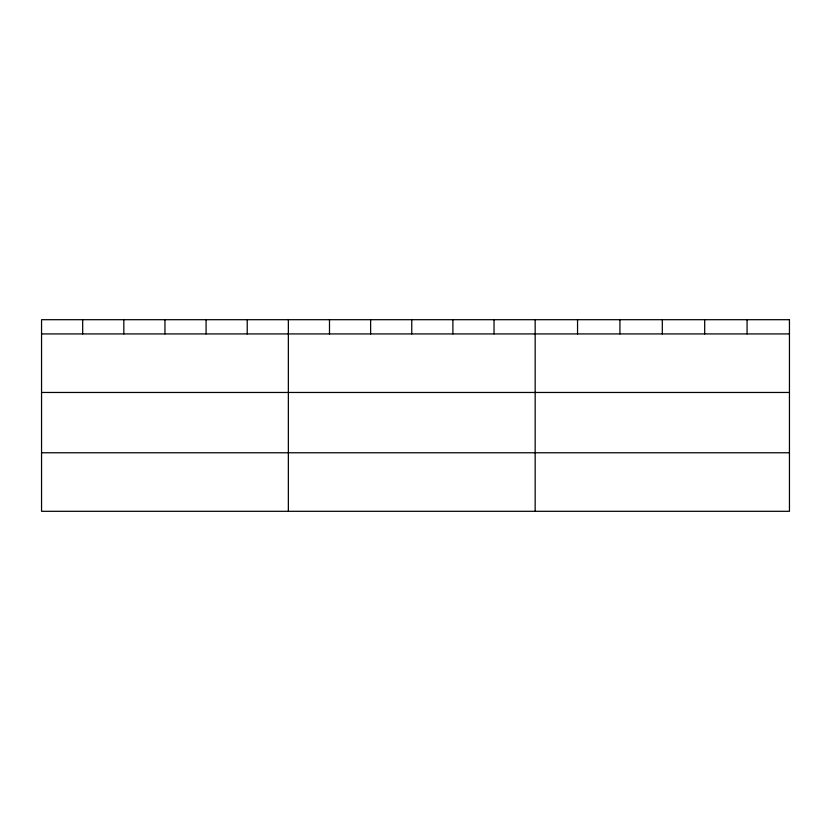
<?xml version="1.0" encoding="UTF-8"?>
<svg xmlns="http://www.w3.org/2000/svg" width="831" height="831" viewBox="0 0 831 831"><rect width="100%" height="100%" fill="white"/><g stroke="black" fill="none" stroke-linecap="round" stroke-linejoin="round"><path stroke-width="1.25" d="M41.55 333.927L789.45 333.927M41.55 392.461L789.45 392.461M41.55 452.77L789.45 452.77M747.069 319.696L747.069 333.927M704.688 319.696L704.688 333.927M662.307 319.696L662.307 333.927M619.926 319.696L619.926 333.927M577.545 319.696L577.545 333.927M535.164 319.696L535.164 511.304M494.03 319.696L494.03 333.927M452.895 319.696L452.895 333.927M411.76 319.696L411.76 333.927M370.626 319.696L370.626 333.927M329.492 319.696L329.492 333.927M288.357 319.696L288.357 511.304M247.223 319.696L247.223 333.927M206.088 319.696L206.088 333.927M164.954 319.696L164.954 333.927M123.819 319.696L123.819 333.927M82.684 319.696L82.684 333.927M789.45 319.696L41.55 319.696L41.55 511.304L789.45 511.304L789.45 319.696"/></g></svg>
